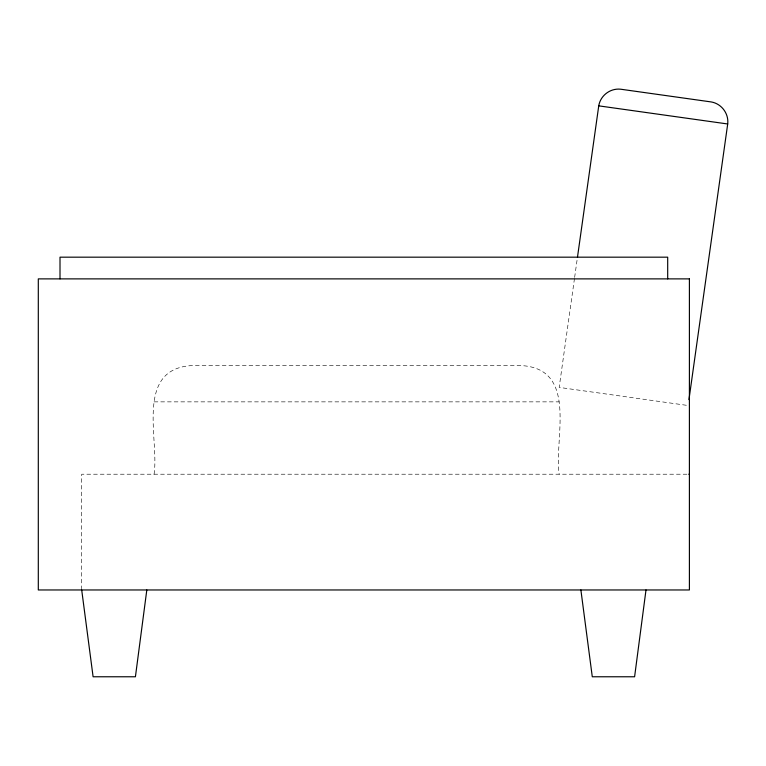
<?xml version="1.0" encoding="UTF-8"?>
<svg xmlns="http://www.w3.org/2000/svg" width="766" height="766" viewBox="0 0 766 766"><rect width="100%" height="100%" fill="white"/><g stroke="black" fill="none" stroke-linecap="round" stroke-linejoin="round"><path stroke-width="0.57" stroke-dasharray="3.83 2.87" d="M574.471 278.565L559.18 387.395L687.801 405.473M574.644 277.378L577.296 258.458M154.052 474.211C159.366 439.655 135.007 370.17 190.227 365.698L523.006 365.698C578.225 370.17 553.856 439.655 559.18 474.211M154.052 401.863L559.18 401.863M686.978 474.211L81.703 474.211L81.703 588.767"/><path stroke-width="1.15" d="M146.813 589.964L135.419 676.771L93.098 676.771L81.703 589.964M645.997 589.964L634.602 676.771L592.281 676.771L580.887 589.964M577.468 257.271L598.744 105.852C600.42 95.491 610.387 87.975 620.805 89.229L711.078 101.916C721.438 103.582 728.954 113.559 727.7 123.977L688.96 399.603M688.778 474.211L689.4 474.211M598.744 105.852L727.7 123.977M667.693 278.881L667.693 257.175L60.007 257.175L60.007 278.881M689.4 278.881L38.3 278.881L38.3 589.964L689.4 589.964L689.4 278.881"/></g></svg>
